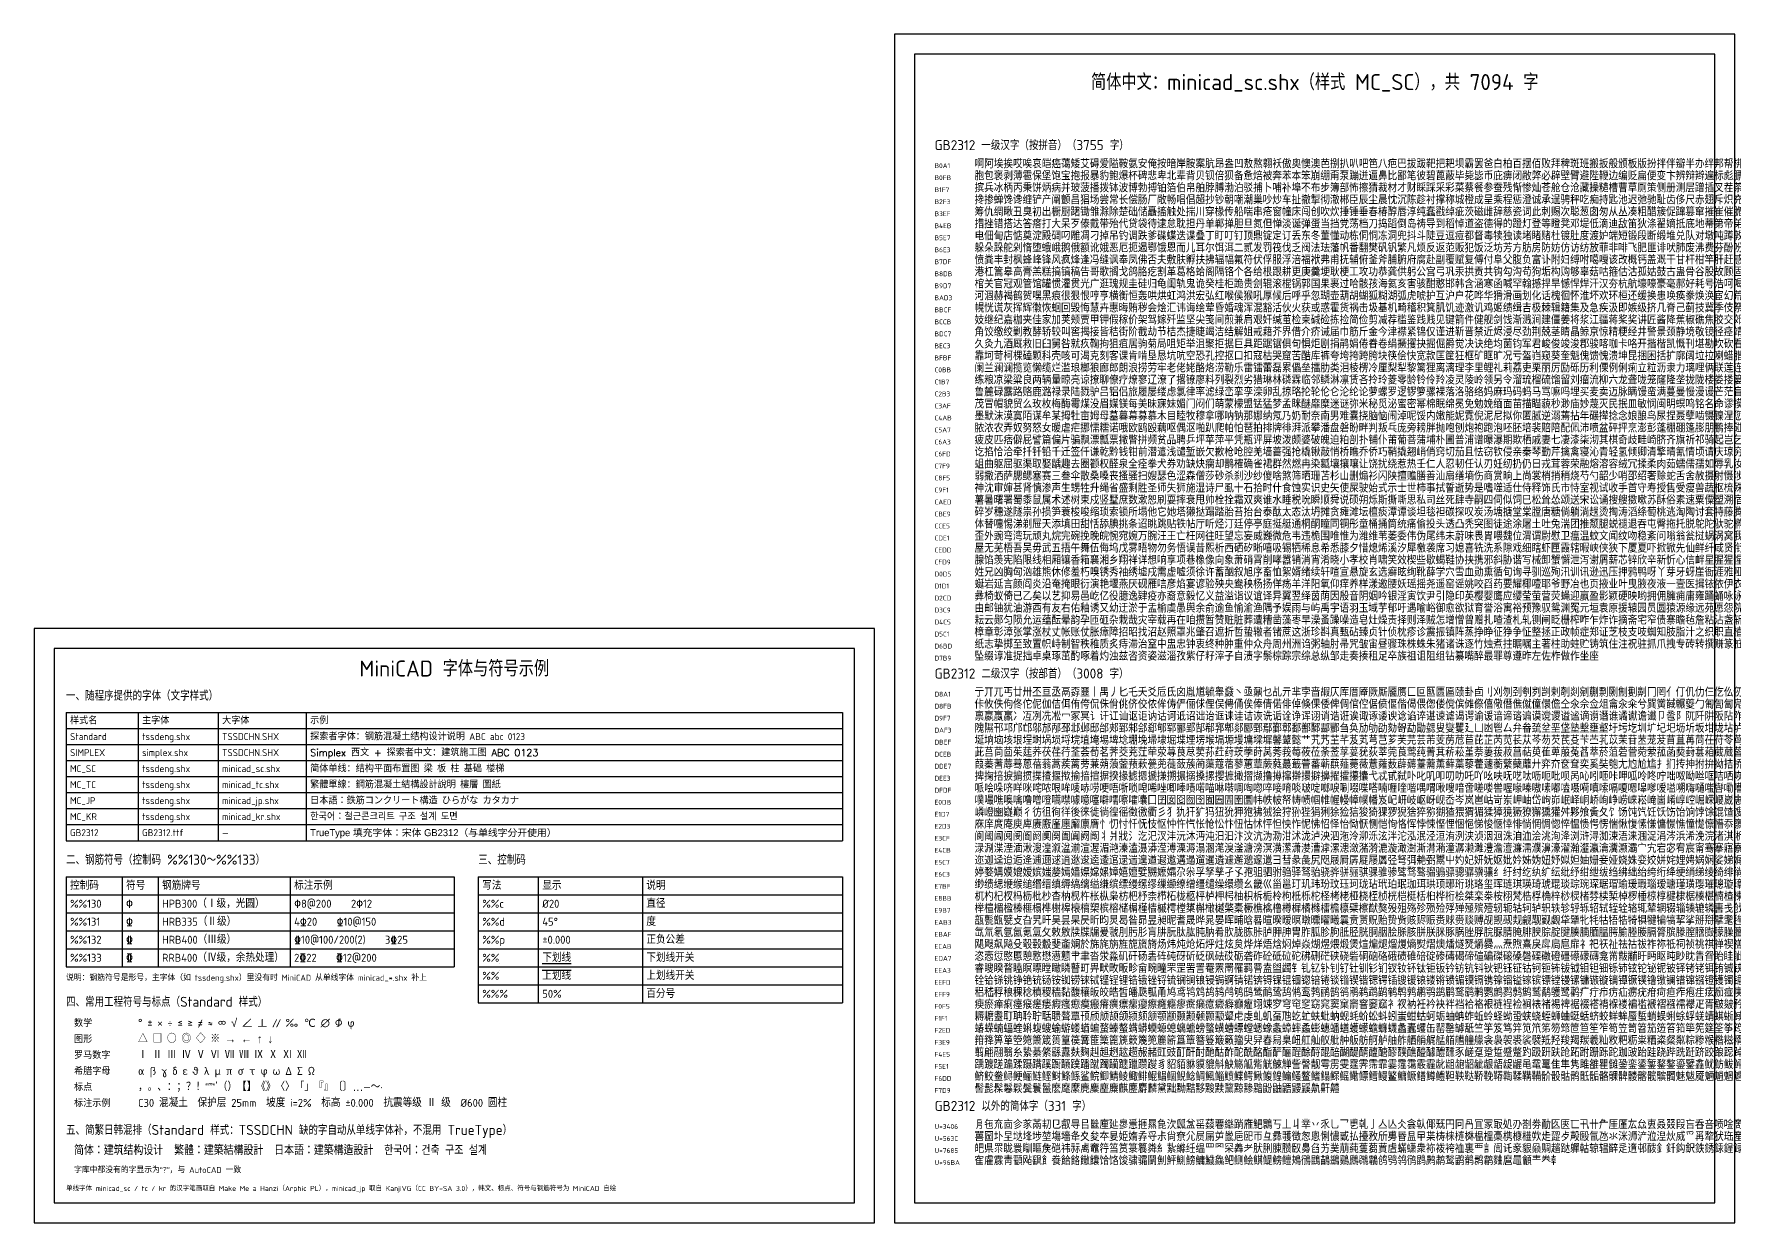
# Model space of a CAD drawing. Extents: x 0 to 2140, y 0 to 594.
# Drawn here: x 0 to 850, y 0 to 594 of the extents above; entities that cross this region are included whole.
import ezdxf
from ezdxf.enums import TextEntityAlignment as Align

# ---------------------------------------------------------------- set-up
doc = ezdxf.new("R2010")
doc.units = 0
for name, color, linetype, true_color in [('FRAME', 7, 'Continuous', 0xffffff), ('GRID', 9, 'Continuous', 0x808080), ('NOTE', 7, 'Continuous', 0xc0c0c0), ('SYMBOL', 3, 'Continuous', 0x00ff00), ('TEXT', 7, 'Continuous', 0xffffff), ('TITLE', 2, 'Continuous', 0xffff00)]:
    doc.layers.add(name, color=color, linetype=linetype, true_color=true_color)
doc.styles.add('GB2312', font='GB2312.ttf')
doc.styles.add('MC_JP', font='tssdeng.shx', dxfattribs={"bigfont": 'minicad_jp.shx'})
doc.styles.add('MC_KR', font='tssdeng.shx', dxfattribs={"bigfont": 'minicad_kr.shx'})
doc.styles.add('MC_SC', font='tssdeng.shx', dxfattribs={"bigfont": 'minicad_sc.shx'})
doc.styles.add('MC_TC', font='tssdeng.shx', dxfattribs={"bigfont": 'minicad_tc.shx'})
doc.styles.add('Simplex', font='simplex.shx', dxfattribs={"bigfont": 'TSSDCHN.SHX'})
doc.styles.get("Standard").update_dxf_attribs({"font": 'tssdeng.shx', "bigfont": 'TSSDCHN.SHX'})

msp = doc.modelspace()

# ---------------------------------------------------------------- linework, layer by layer
at = {"layer": 'FRAME'}
for p, q in [((850, 594), (430, 594)), ((430, 594), (430, 0)), ((850, 0), (850, 594)), ((840, 584), (440, 584)), ((440, 584), (440, 10)), ((840, 10), (840, 584)), ((420, 297), (0, 297)), ((0, 297), (0, 0)), ((420, 0), (420, 297)), ((410, 287), (10, 287)), ((10, 287), (10, 10)), ((410, 10), (410, 287)), ((10, 10), (410, 10)), ((440, 10), (840, 10)), ((0, 0), (420, 0)), ((430, 0), (850, 0))]:
    msp.add_line(p, q, dxfattribs=at)
at = {"layer": 'GRID'}
for p, q in [((16, 255), (404, 255)), ((16, 255), (16, 191)), ((16, 255), (16, 191)), ((52, 255), (52, 191)), ((92, 255), (92, 191)), ((136, 255), (136, 191)), ((404, 255), (404, 191)), ((16, 247), (404, 247)), ((16, 239), (404, 239)), ((16, 231), (404, 231)), ((16, 223), (404, 223)), ((16, 215), (404, 215)), ((16, 207), (404, 207)), ((16, 199), (404, 199)), ((16, 191), (404, 191)), ((16, 173), (210, 173)), ((16, 173), (16, 128)), ((16, 173), (16, 128)), ((44, 173), (44, 128)), ((62, 173), (62, 128)), ((128, 173), (128, 128)), ((210, 173), (210, 128)), ((222, 173), (404, 173)), ((222, 173), (222, 110)), ((222, 173), (222, 110)), ((252, 173), (252, 110)), ((304, 173), (304, 110)), ((404, 173), (404, 110)), ((16, 164), (210, 164)), ((222, 164), (404, 164)), ((16, 155), (210, 155)), ((222, 155), (404, 155)), ((16, 146), (210, 146)), ((222, 146), (404, 146)), ((16, 137), (210, 137)), ((222, 137), (404, 137)), ((16, 128), (210, 128)), ((222, 128), (404, 128)), ((222, 119), (404, 119)), ((222, 110), (404, 110))]:
    msp.add_line(p, q, dxfattribs=at)

# ---------------------------------------------------------------- texts
at = {"layer": 'NOTE'}
for s, height, p in [('B0A1', 2.4, (450, 527)), ('B0FB', 2.4, (450, 521)), ('B1F7', 2.4, (450, 515)), ('B2F3', 2.4, (450, 509)), ('B3EF', 2.4, (450, 503)), ('B4EB', 2.4, (450, 497)), ('B5E7', 2.4, (450, 491)), ('B6E3', 2.4, (450, 485)), ('B7DF', 2.4, (450, 479)), ('B8DB', 2.4, (450, 473)), ('B9D7', 2.4, (450, 467)), ('BAD3', 2.4, (450, 461)), ('BBCF', 2.4, (450, 455)), ('BCCB', 2.4, (450, 449)), ('BDC7', 2.4, (450, 443)), ('BEC3', 2.4, (450, 437)), ('BFBF', 2.4, (450, 431)), ('C0BB', 2.4, (450, 425)), ('C1B7', 2.4, (450, 419)), ('C2B3', 2.4, (450, 413)), ('C3AF', 2.4, (450, 407)), ('C4AB', 2.4, (450, 401)), ('C5A7', 2.4, (450, 395)), ('C6A3', 2.4, (450, 389)), ('C6FD', 2.4, (450, 383)), ('C7F9', 2.4, (450, 377)), ('C8F5', 2.4, (450, 371)), ('C9F1', 2.4, (450, 365)), ('CAED', 2.4, (450, 359)), ('CBE9', 2.4, (450, 353)), ('CCE5', 2.4, (450, 347)), ('CDE1', 2.4, (450, 341)), ('CEDD', 2.4, (450, 335)), ('CFD9', 2.4, (450, 329)), ('D0D5', 2.4, (450, 323)), ('D1D1', 2.4, (450, 317)), ('D2CD', 2.4, (450, 311)), ('D3C9', 2.4, (450, 305)), ('D4C5', 2.4, (450, 299)), ('D5C1', 2.4, (450, 293)), ('D6BD', 2.4, (450, 287)), ('D7B9', 2.4, (450, 281)), ('D8A1', 2.4, (450, 263)), ('D8FB', 2.4, (450, 257)), ('D9F7', 2.4, (450, 251)), ('DAF3', 2.4, (450, 245)), ('DBEF', 2.4, (450, 239)), ('DCEB', 2.4, (450, 233)), ('DDE7', 2.4, (450, 227)), ('DEE3', 2.4, (450, 221)), ('DFDF', 2.4, (450, 215)), ('E0DB', 2.4, (450, 209)), ('E1D7', 2.4, (450, 203)), ('E2D3', 2.4, (450, 197)), ('E3CF', 2.4, (450, 191)), ('E4CB', 2.4, (450, 185)), ('E5C7', 2.4, (450, 179)), ('E6C3', 2.4, (450, 173)), ('E7BF', 2.4, (450, 167)), ('E8BB', 2.4, (450, 161)), ('E9B7', 2.4, (450, 155)), ('EAB3', 2.4, (450, 149)), ('EBAF', 2.4, (450, 143)), ('ECAB', 2.4, (450, 137)), ('EDA7', 2.4, (450, 131)), ('说明：钢筋符号是形号，主字体（如 tssdeng.shx）里没有时 MiniCAD 从单线字体 minicad_*.shx 补上', 3, (16, 121)), ('EEA3', 2.4, (450, 125)), ('EEFD', 2.4, (450, 119)), ('EFF9', 2.4, (450, 113)), ('F0F5', 2.4, (450, 107)), ('F1F1', 2.4, (450, 101)), ('F2ED', 2.4, (450, 95)), ('F3E9', 2.4, (450, 89)), ('F4E5', 2.4, (450, 83)), ('F5E1', 2.4, (450, 77)), ('F6DD', 2.4, (450, 71)), ('F7D9', 2.4, (450, 65)), ('U+3406', 2.4, (450, 47)), ('U+563C', 2.4, (450, 41)), ('U+7685', 2.4, (450, 35)), ('字库中都没有的字显示为“?”，与 AutoCAD 一致', 3, (20, 25)), ('U+96BA', 2.4, (450, 29)), ('单线字体 minicad_sc / tc / kr 的汉字笔画取自 Make Me a Hanzi（Arphic PL），minicad_jp 取自 KanjiVG（CC BY-SA 3.0），韩文、标点、符号与钢筋符号为 MiniCAD 自绘', 2.5, (16, 16))]:
    msp.add_text(s, height=height, dxfattribs=at).set_placement(p)
at = {"layer": 'SYMBOL'}
for s, p in [('° ± × ÷ ≤ ≥ ≠ ≈ ∞ √ ∠ ⊥ ∥ ‰ ℃ ∅ Φ φ', (52, 98)), ('△ □ ○ ◎ ◇ ※ → ← ↑ ↓', (52, 90)), ('Ⅰ Ⅱ Ⅲ Ⅳ Ⅴ Ⅵ Ⅶ Ⅷ Ⅸ Ⅹ Ⅺ Ⅻ', (52, 82)), ('α β γ δ ε θ λ μ π σ τ φ ω Δ Σ Ω', (52, 74)), ('，。、：；？！“”‘’（）【】《》〈〉「」『』〔〕…—～·', (52, 66)), ('C30 混凝土  保护层 25mm  坡度 i=2%%%  标高 %%p0.000  抗震等级 Ⅱ 级  %%c600 圆柱', (52, 58))]:
    msp.add_text(s, height=4, dxfattribs=at).set_placement(p)
at = {"layer": 'TEXT'}
for s, height, style, p in [('啊阿埃挨哎唉哀皑癌蔼矮艾碍爱隘鞍氨安俺按暗岸胺案肮昂盎凹敖熬翱袄傲奥懊澳芭捌扒叭吧笆八疤巴拔跋靶把耙坝霸罢爸白柏百摆佰败拜稗斑班搬扳般颁板版扮拌伴瓣半办绊邦帮梆榜膀绑棒磅蚌镑傍谤苞', 4, 'MC_SC', (470, 527)), ('摈兵冰柄丙秉饼炳病并玻菠播拨钵波博勃搏铂箔伯帛舶脖膊渤泊驳捕卜哺补埠不布步簿部怖擦猜裁材才财睬踩采彩菜蔡餐参蚕残惭惨灿苍舱仓沧藏操糙槽曹草厕策侧册测层蹭插叉茬茶查碴搽察岔差诧拆柴豺', 4, 'MC_SC', (470, 515)), ('胞包褒剥薄雹保堡饱宝抱报暴豹鲍爆杯碑悲卑北辈背贝钡倍狈备惫焙被奔苯本笨崩绷甭泵蹦迸逼鼻比鄙笔彼碧蓖蔽毕毙毖币庇痹闭敝弊必辟壁臂避陛鞭边编贬扁便变卞辨辩辫遍标彪膘表鳖憋别瘪彬斌濒滨宾', 4, 'MC_SC', (470, 521)), ('搀掺蝉馋谗缠铲产阐颤昌猖场尝常长偿肠厂敞畅唱倡超抄钞朝嘲潮巢吵炒车扯撤掣彻澈郴臣辰尘晨忱沉陈趁衬撑称城橙成呈乘程惩澄诚承逞骋秤吃痴持匙池迟弛驰耻齿侈尺赤翅斥炽充冲虫崇宠抽酬畴踌稠愁', 4, 'MC_SC', (470, 509)), ('筹仇绸瞅丑臭初出橱厨躇锄雏滁除楚础储矗搐触处揣川穿椽传船喘串疮窗幢床闯创吹炊捶锤垂春椿醇唇淳纯蠢戳绰疵茨磁雌辞慈瓷词此刺赐次聪葱囱匆从丛凑粗醋簇促蹿篡窜摧崔催脆瘁粹淬翠村存寸磋撮搓', 4, 'MC_SC', (470, 503)), ('措挫错搭达答瘩打大呆歹傣戴带殆代贷袋待逮怠耽担丹单郸掸胆旦氮但惮淡诞弹蛋当挡党荡档刀捣蹈倒岛祷导到稻悼道盗德得的蹬灯登等瞪凳邓堤低滴迪敌笛狄涤翟嫡抵底地蒂第帝弟递缔颠掂滇碘点典靛垫', 4, 'MC_SC', (470, 497)), ('电佃甸店惦奠淀殿碉叼雕凋刁掉吊钓调跌爹碟蝶迭谍叠丁盯叮钉顶鼎锭定订丢东冬董懂动栋侗恫冻洞兜抖斗陡豆逗痘都督毒犊独读堵睹赌杜镀肚度渡妒端短锻段断缎堆兑队对墩吨蹲敦顿囤钝盾遁掇哆多夺垛', 4, 'MC_SC', (470, 491)), ('躲朵跺舵剁惰堕蛾峨鹅俄额讹娥恶厄扼遏鄂饿恩而儿耳尔饵洱二贰发罚筏伐乏阀法珐藩帆番翻樊矾钒繁凡烦反返范贩犯饭泛坊芳方肪房防妨仿访纺放菲非啡飞肥匪诽吠肺废沸费芬酚吩氛分纷坟焚汾粉奋份忿', 4, 'MC_SC', (470, 485)), ('愤粪丰封枫蜂峰锋风疯烽逢冯缝讽奉凤佛否夫敷肤孵扶拂辐幅氟符伏俘服浮涪福袱弗甫抚辅俯釜斧脯腑府腐赴副覆赋复傅付阜父腹负富讣附妇缚咐噶嘎该改概钙盖溉干甘杆柑竿肝赶感秆敢赣冈刚钢缸肛纲岗', 4, 'MC_SC', (470, 479)), ('港杠篙皋高膏羔糕搞镐稿告哥歌搁戈鸽胳疙割革葛格蛤阁隔铬个各给根跟耕更庚羹埂耿梗工攻功恭龚供躬公宫弓巩汞拱贡共钩勾沟苟狗垢构购够辜菇咕箍估沽孤姑鼓古蛊骨谷股故顾固雇刮瓜剐寡挂褂乖拐怪', 4, 'MC_SC', (470, 473)), ('棺关官冠观管馆罐惯灌贯光广逛瑰规圭硅归龟闺轨鬼诡癸桂柜跪贵刽辊滚棍锅郭国果裹过哈骸孩海氦亥害骇酣憨邯韩含涵寒函喊罕翰撼捍旱憾悍焊汗汉夯杭航壕嚎豪毫郝好耗号浩呵喝荷菏核禾和何合盒貉阂', 4, 'MC_SC', (470, 467)), ('河涸赫褐鹤贺嘿黑痕很狠恨哼亨横衡恒轰哄烘虹鸿洪宏弘红喉侯猴吼厚候后呼乎忽瑚壶葫胡蝴狐糊湖弧虎唬护互沪户花哗华猾滑画划化话槐徊怀淮坏欢环桓还缓换患唤痪豢焕涣宦幻荒慌黄磺蝗簧皇凰惶煌晃', 4, 'MC_SC', (470, 461)), ('幌恍谎灰挥辉徽恢蛔回毁悔慧卉惠晦贿秽会烩汇讳诲绘荤昏婚魂浑混豁活伙火获或惑霍货祸击圾基机畸稽积箕肌饥迹激讥鸡姬绩缉吉极棘辑籍集及急疾汲即嫉级挤几脊己蓟技冀季伎祭剂悸济寄寂计记既忌际', 4, 'MC_SC', (470, 455)), ('妓继纪嘉枷夹佳家加荚颊贾甲钾假稼价架驾嫁歼监坚尖笺间煎兼肩艰奸缄茧检柬碱硷拣捡简俭剪减荐槛鉴践贱见键箭件健舰剑饯渐溅涧建僵姜将浆江疆蒋桨奖讲匠酱降蕉椒礁焦胶交郊浇骄娇嚼搅铰矫侥脚狡', 4, 'MC_SC', (470, 449)), ('角饺缴绞剿教酵轿较叫窖揭接皆秸街阶截劫节桔杰捷睫竭洁结解姐戒藉芥界借介疥诫届巾筋斤金今津襟紧锦仅谨进靳晋禁近烬浸尽劲荆兢茎睛晶鲸京惊精粳经井警景颈静境敬镜径痉靖竟竞净炯窘揪究纠玖韭', 4, 'MC_SC', (470, 443)), ('久灸九酒厩救旧臼舅咎就疚鞠拘狙疽居驹菊局咀矩举沮聚拒据巨具距踞锯俱句惧炬剧捐鹃娟倦眷卷绢撅攫抉掘倔爵觉决诀绝均菌钧军君峻俊竣浚郡骏喀咖卡咯开揩楷凯慨刊堪勘坎砍看康慷糠扛抗亢炕考拷烤', 4, 'MC_SC', (470, 437)), ('靠坷苛柯棵磕颗科壳咳可渴克刻客课肯啃垦恳坑吭空恐孔控抠口扣寇枯哭窟苦酷库裤夸垮挎跨胯块筷侩快宽款匡筐狂框矿眶旷况亏盔岿窥葵奎魁傀馈愧溃坤昆捆困括扩廓阔垃拉喇蜡腊辣啦莱来赖蓝婪栏拦篮', 4, 'MC_SC', (470, 431)), ('阑兰澜谰揽览懒缆烂滥琅榔狼廊郎朗浪捞劳牢老佬姥酪烙涝勒乐雷镭蕾磊累儡垒擂肋类泪棱楞冷厘梨犁黎篱狸离漓理李里鲤礼莉荔吏栗丽厉励砾历利傈例俐痢立粒沥隶力璃哩俩联莲连镰廉怜涟帘敛脸链恋炼', 4, 'MC_SC', (470, 425)), ('鲁麓碌露路赂鹿潞禄录陆戮驴吕铝侣旅履屡缕虑氯律率滤绿峦挛孪滦卵乱掠略抡轮伦仑沦纶论萝螺罗逻锣箩骡裸落洛骆络妈麻玛码蚂马骂嘛吗埋买麦卖迈脉瞒馒蛮满蔓曼慢漫谩芒茫盲氓忙莽猫茅锚毛矛铆卯', 4, 'MC_SC', (470, 413)), ('练粮凉梁粱良两辆量晾亮谅撩聊僚疗燎寥辽潦了撂镣廖料列裂烈劣猎琳林磷霖临邻鳞淋凛赁吝拎玲菱零龄铃伶羚凌灵陵岭领另令溜琉榴硫馏留刘瘤流柳六龙聋咙笼窿隆垄拢陇楼娄搂篓漏陋芦卢颅庐炉掳卤虏', 4, 'MC_SC', (470, 419)), ('茂冒帽貌贸么玫枚梅酶霉煤没眉媒镁每美昧寐妹媚门闷们萌蒙檬盟锰猛梦孟眯醚靡糜迷谜弥米秘觅泌蜜密幂棉眠绵冕免勉娩缅面苗描瞄藐秒渺庙妙蔑灭民抿皿敏悯闽明螟鸣铭名命谬摸摹蘑模膜磨摩魔抹末莫', 4, 'MC_SC', (470, 407)), ('墨默沫漠寞陌谋牟某拇牡亩姆母墓暮幕募慕木目睦牧穆拿哪呐钠那娜纳氖乃奶耐奈南男难囊挠脑恼闹淖呢馁内嫩能妮霓倪泥尼拟你匿腻逆溺蔫拈年碾撵捻念娘酿鸟尿捏聂孽啮镊镍涅您柠狞凝宁拧泞牛扭钮纽', 4, 'MC_SC', (470, 401)), ('脓浓农弄奴努怒女暖虐疟挪懦糯诺哦欧鸥殴藕呕偶沤啪趴爬帕怕琶拍排牌徘湃派攀潘盘磐盼畔判叛乓庞旁耪胖抛咆刨炮袍跑泡呸胚培裴赔陪配佩沛喷盆砰抨烹澎彭蓬棚硼篷膨朋鹏捧碰坯砒霹批披劈琵毗啤脾', 4, 'MC_SC', (470, 395)), ('疲皮匹痞僻屁譬篇偏片骗飘漂瓢票撇瞥拼频贫品聘乒坪苹萍平凭瓶评屏坡泼颇婆破魄迫粕剖扑铺仆莆葡菩蒲埔朴圃普浦谱曝瀑期欺栖戚妻七凄漆柒沏其棋奇歧畦崎脐齐旗祈祁骑起岂乞企启契砌器气迄弃汽泣', 4, 'MC_SC', (470, 389)), ('讫掐恰洽牵扦钎铅千迁签仟谦乾黔钱钳前潜遣浅谴堑嵌欠歉枪呛腔羌墙蔷强抢橇锹敲悄桥瞧乔侨巧鞘撬翘峭俏窍切茄且怯窃钦侵亲秦琴勤芹擒禽寝沁青轻氢倾卿清擎晴氰情顷请庆琼穷秋丘邱球求囚酋泅趋区', 4, 'MC_SC', (470, 383)), ('蛆曲躯屈驱渠取娶龋趣去圈颧权醛泉全痊拳犬券劝缺炔瘸却鹊榷确雀裙群然燃冉染瓤壤攘嚷让饶扰绕惹热壬仁人忍韧任认刃妊纫扔仍日戎茸蓉荣融熔溶容绒冗揉柔肉茹蠕儒孺如辱乳汝入褥软阮蕊瑞锐闰润若', 4, 'MC_SC', (470, 377)), ('弱撒洒萨腮鳃塞赛三叁伞散桑嗓丧搔骚扫嫂瑟色涩森僧莎砂杀刹沙纱傻啥煞筛晒珊苫杉山删煽衫闪陕擅赡膳善汕扇缮墒伤商赏晌上尚裳梢捎稍烧芍勺韶少哨邵绍奢赊蛇舌舍赦摄射慑涉社设砷申呻伸身深娠绅', 4, 'MC_SC', (470, 371)), ('神沈审婶甚肾慎渗声生甥牲升绳省盛剩胜圣师失狮施湿诗尸虱十石拾时什食蚀实识史矢使屎驶始式示士世柿事拭誓逝势是嗜噬适仕侍释饰氏市恃室视试收手首守寿授售受瘦兽蔬枢梳殊抒输叔舒淑疏书赎孰熟', 4, 'MC_SC', (470, 365)), ('碎岁穗遂隧祟孙损笋蓑梭唆缩琐索锁所塌他它她塔獭挞蹋踏胎苔抬台泰酞太态汰坍摊贪瘫滩坛檀痰潭谭谈坦毯袒碳探叹炭汤塘搪堂棠膛唐糖倘躺淌趟烫掏涛滔绦萄桃逃淘陶讨套特藤腾疼誊梯剔踢锑提题蹄啼', 4, 'MC_SC', (470, 353)), ('薯暑曙署蜀黍鼠属术述树束戍竖墅庶数漱恕刷耍摔衰甩帅栓拴霜双爽谁水睡税吮瞬顺舜说硕朔烁斯撕嘶思私司丝死肆寺嗣四伺似饲巳松耸怂颂送宋讼诵搜艘擞嗽苏酥俗素速粟僳塑溯宿诉肃酸蒜算虽隋随绥髓', 4, 'MC_SC', (470, 359)), ('体替嚏惕涕剃屉天添填田甜恬舔腆挑条迢眺跳贴铁帖厅听烃汀廷停亭庭挺艇通桐酮瞳同铜彤童桶捅筒统痛偷投头透凸秃突图徒途涂屠土吐兔湍团推颓腿蜕褪退吞屯臀拖托脱鸵陀驮驼椭妥拓唾挖哇蛙洼娃瓦袜', 4, 'MC_SC', (470, 347)), ('歪外豌弯湾玩顽丸烷完碗挽晚皖惋宛婉万腕汪王亡枉网往旺望忘妄威巍微危韦违桅围唯惟为潍维苇萎委伟伪尾纬未蔚味畏胃喂魏位渭谓尉慰卫瘟温蚊文闻纹吻稳紊问嗡翁瓮挝蜗涡窝我斡卧握沃巫呜钨乌污诬', 4, 'MC_SC', (470, 341)), ('腺馅羡宪陷限线相厢镶香箱襄湘乡翔祥详想响享项巷橡像向象萧硝霄削哮嚣销消宵淆晓小孝校肖啸笑效楔些歇蝎鞋协挟携邪斜胁谐写械卸蟹懈泄泻谢屑薪芯锌欣辛新忻心信衅星腥猩惺兴刑型形邢行醒幸杏性', 4, 'MC_SC', (470, 329)), ('屋无芜梧吾吴毋武五捂午舞伍侮坞戊雾晤物勿务悟误昔熙析西硒矽晰嘻吸锡牺稀息希悉膝夕惜熄烯溪汐犀檄袭席习媳喜铣洗系隙戏细瞎虾匣霞辖暇峡侠狭下厦夏吓掀锨先仙鲜纤咸贤衔舷闲涎弦嫌显险现献县', 4, 'MC_SC', (470, 335)), ('姓兄凶胸匈汹雄熊休修羞朽嗅锈秀袖绣墟戌需虚嘘须徐许蓄酗叙旭序畜恤絮婿绪续轩喧宣悬旋玄选癣眩绚靴薛学穴雪血勋熏循旬询寻驯巡殉汛训讯逊迅压押鸦鸭呀丫芽牙蚜崖衙涯雅哑亚讶焉咽阉烟淹盐严研', 4, 'MC_SC', (470, 323)), ('蜒岩延言颜阎炎沿奄掩眼衍演艳堰燕厌砚雁唁彦焰宴谚验殃央鸯秧杨扬佯疡羊洋阳氧仰痒养样漾邀腰妖瑶摇尧遥窑谣姚咬舀药要耀椰噎耶爷野冶也页掖业叶曳腋夜液一壹医揖铱依伊衣颐夷遗移仪胰疑沂宜姨', 4, 'MC_SC', (470, 317)), ('彝椅蚁倚已乙矣以艺抑易邑屹亿役臆逸肄疫亦裔意毅忆义益溢诣议谊译异翼翌绎茵荫因殷音阴姻吟银淫寅饮尹引隐印英樱婴鹰应缨莹萤营荧蝇迎赢盈影颖硬映哟拥佣臃痈庸雍踊蛹咏泳涌永恿勇用幽优悠忧尤', 4, 'MC_SC', (470, 311)), ('由邮铀犹油游酉有友右佑釉诱又幼迂淤于盂榆虞愚舆余俞逾鱼愉渝渔隅予娱雨与屿禹宇语羽玉域芋郁吁遇喻峪御愈欲狱育誉浴寓裕预豫驭鸳渊冤元垣袁原援辕园员圆猿源缘远苑愿怨院曰约越跃钥岳粤月悦阅', 4, 'MC_SC', (470, 305)), ('耘云郧匀陨允运蕴酝晕韵孕匝砸杂栽哉灾宰载再在咱攒暂赞赃脏葬遭糟凿藻枣早澡蚤躁噪造皂灶燥责择则泽贼怎增憎曾赠扎喳渣札轧铡闸眨栅榨咋乍炸诈摘斋宅窄债寨瞻毡詹粘沾盏斩辗崭展蘸栈占战站湛绽', 4, 'MC_SC', (470, 299)), ('樟章彰漳张掌涨杖丈帐账仗胀瘴障招昭找沼赵照罩兆肇召遮折哲蛰辙者锗蔗这浙珍斟真甄砧臻贞针侦枕疹诊震振镇阵蒸挣睁征狰争怔整拯正政帧症郑证芝枝支吱蜘知肢脂汁之织职直植殖执值侄址指止趾只旨', 4, 'MC_SC', (470, 293)), ('纸志挚掷至致置帜峙制智秩稚质炙痔滞治窒中盅忠钟衷终种肿重仲众舟周州洲诌粥轴肘帚咒皱宙昼骤珠株蛛朱猪诸诛逐竹烛煮拄瞩嘱主著柱助蛀贮铸筑住注祝驻抓爪拽专砖转撰赚篆桩庄装妆撞壮状椎锥追赘', 4, 'MC_SC', (470, 287)), ('坠缀谆准捉拙卓桌琢茁酌啄着灼浊兹咨资姿滋淄孜紫仔籽滓子自渍字鬃棕踪宗综总纵邹走奏揍租足卒族祖诅阻组钻纂嘴醉最罪尊遵昨左佐柞做作坐座', 4, 'MC_SC', (470, 281)), ('亍丌兀丐廿卅丕亘丞鬲孬噩丨禺丿匕乇夭爻卮氐囟胤馗毓睾鼗丶亟鼐乜乩亓芈孛啬嘏仄厍厝厣厥厮靥赝匚叵匦匮匾赜卦卣刂刈刎刭刳刿剀剌剞剡剜蒯剽劂劁劐劓冂罔亻仃仉仂仨仡仫仞伛仳伢佤仵伥伧伉伫佞', 4, 'MC_SC', (470, 263)), ('佧攸佚佝佟佗伲伽佶佴侑侉侃侏佾佻侪佼侬侔俦俨俪俅俚俣俜俑俟俸倩偌俳倬倏倮倭俾倜倌倥倨偾偃偕偈偎偬偻傥傧傩傺僖儆僭僬僦僮儇儋仝氽佘佥俎龠汆籴兮巽黉馘冁夔勹匍訇匐凫夙兕亠兖亳衮袤亵脔裒', 4, 'MC_SC', (470, 257)), ('禀嬴蠃羸冫冱冽冼凇冖冢冥讠讦讧讪讴讵讷诂诃诋诏诎诒诓诔诖诘诙诜诟诠诤诨诩诮诰诳诶诹诼诿谀谂谄谇谌谏谑谒谔谕谖谙谛谘谝谟谠谡谥谧谪谫谮谯谲谳谵谶卩卺阝阢阡阱阪阽阼陂陉陔陟陧陬陲陴隈隍', 4, 'MC_SC', (470, 251)), ('隗隰邗邛邝邙邬邡邴邳邶邺邸邰郏郅邾郐郄郇郓郦郢郜郗郛郫郯郾鄄鄢鄞鄣鄱鄯鄹酃酆刍奂劢劬劭劾哿勐勖勰叟燮矍廴凵凼鬯厶弁畚巯坌垩垡塾墼壅壑圩圬圪圳圹圮圯坜圻坂坩垅坫垆坼坻坨坭坶坳垭垤垌垲', 4, 'MC_SC', (470, 245)), ('埏垧垴垓垠埕埘埚埙埒垸埴埯埸埤埝堋堍埽埭堀堞堙塄堠塥塬墁墉墚墀馨鼙懿艹艽艿芏芊芨芄芎芑芗芙芫芸芾芰苈苊苣芘芷芮苋苌苁芩芴芡芪芟苄苎芤苡茉苷苤茏茇苜苴苒苘茌苻苓茑茚茆茔茕苠苕茜荑荛荜', 4, 'MC_SC', (470, 239)), ('Simplex 西文 + 探索者中文：建筑施工图 ABC 0123', 3.5, 'Simplex', (138, 233.25)), ('茈莒茼茴茱莛荞茯荏荇荃荟荀茗荠茭茺茳荦荥荨茛荩荬荪荭荮莰荸莳莴莠莪莓莜莅荼莶莩荽莸荻莘莞莨莺莼菁萁菥菘堇萘萋菝菽菖萜萸萑萆菔菟萏萃菸菹菪菅菀萦菰菡葜葑葚葙葳蒇蒈葺蒉葸萼葆葩葶蒌蒎萱', 4, 'MC_SC', (470, 233)), ('葭蓁蓍蓐蓦蒽蓓蓊蒿蒺蓠蒡蒹蒴蒗蓥蓣蔌甍蔸蓰蔹蔟蔺蕖蔻蓿蓼蕙蕈蕨蕤蕞蕺瞢蕃蕲蕻薤薨薇薏蕹薮薜薅薹薷薰藓藁藜藿蘧蘅蘩蘖蘼廾弈夼奁耷奕奚奘匏尢尥尬尴扌扪抟抻拊拚拗拮挢拶挹捋捃掭揶捱捺掎掴', 4, 'MC_SC', (470, 227)), ('繁體單線：鋼筋混凝土結構設計說明 樓層 圖紙', 3.5, 'MC_TC', (138, 217.25)), ('简体单线：结构平面布置图 梁 板 柱 基础 楼梯', 3.5, 'MC_SC', (138, 225.25)), ('捭掬掊捩掮掼揲揸揠揿揄揞揎摒揆掾摅摁搋搛搠搌搦搡摞撄摭撖摺撷撸撙撺擀擐擗擤擢攉攥攮弋忒甙弑卟叱叽叩叨叻吒吖吆呋呒呓呔呖呃吡呗呙吣吲咂咔呷呱呤咚咛咄呶呦咝哐咭哂咴哒咧咦哓哔呲咣哕咻咿', 4, 'MC_SC', (470, 221)), ('日本語：鉄筋コンクリート構造 ひらがな カタカナ', 3.5, 'MC_JP', (138, 209.25)), ('噗嘬噍噢噙噜噌噔嚆噤噱噫噻噼嚅嚓嚯囔囗囝囡囵囫囹囿圄圊圉圜帏帙帔帑帱帻帼帷幄幔幛幞幡岌屺岍岐岖岈岘岙岑岚岜岵岢岽岬岫岱岣峁岷峄峒峤峋峥崂崃崧崦崮崤崞崆崛嵘崾崴崽嵬嵛嵯嵝嵫嵋嵊嵩嵴嶂', 4, 'MC_SC', (470, 209)), ('哌哙哚哜咩咪咤哝哏哞唛哧唠哽唔哳唢唣唏唑唧唪啧喏喵啉啭啁啕唿啐唼唷啖啵啶啷唳唰啜喋嗒喃喱喹喈喁喟啾嗖喑啻嗟喽喾喔喙嗪嗷嗉嘟嗑嗫嗬嗔嗦嗝嗄嗯嗥嗲嗳嗌嗍嗨嗵嗤辔嘞嘈嘌嘁嘤嘣嗾嘀嘧嘭噘嘹', 4, 'MC_SC', (470, 215)), ('한국어：철근콘크리트 구조 설계 도면', 3.5, 'MC_KR', (138, 201.25)), ('嶙嶝豳嶷巅彳彷徂徇徉後徕徙徜徨徭徵徼衢彡犭犰犴犷犸狃狁狎狍狒狨狯狩狲狴狷猁狳猃狺狻猗猓猡猊猞猝猕猢猹猥猬猸猱獐獍獗獠獬獯獾舛夥飧夤夂饣饧饨饩饪饫饬饴饷饽馀馄馇馊馍馐馑馓馔馕庀庑庋庖', 4, 'MC_SC', (470, 203)), ('TrueType 填充字体：宋体 GB2312（与单线字分开使用）', 3.5, 'GB2312', (138, 193.25)), ('庥庠庹庵庾庳赓廒廑廛廨廪膺忄忉忖忏怃忮怄忡忤忾怅怆忪忭忸怙怵怦怛怏怍怩怫怊怿怡恸恹恻恺恂恪恽悖悚悭悝悃悒悌悛惬悻悱惝惘惆惚悴愠愦愕愣惴愀愎愫慊慵憬憔憧憷懔懵忝隳闩闫闱闳闵闶闼闾阃阄', 4, 'MC_SC', (470, 197)), ('渌涮渫湮湎湫溲湟溆湓湔渲渥湄滟溱溘滠漭滢溥溧溽溻溷滗溴滏溏滂溟潢潆潇漤漕滹漯漶潋潴漪漉漩澉澍澌潸潲潼潺濑濉澧澹澶濂濡濮濞濠濯瀚瀣瀛瀹瀵灏灞宀宄宕宓宥宸甯骞搴寤寮褰寰蹇謇辶迓迕迥迮迤', 4, 'MC_SC', (470, 185)), ('阆阈阊阋阌阍阏阒阕阖阗阙阚丬爿戕氵汔汜汊沣沅沐沔沌汨汩汴汶沆沩泐泔沭泷泸泱泗沲泠泖泺泫泮沱泓泯泾洹洧洌浃浈洇洄洙洎洫浍洮洵洚浏浒浔洳涑浯涞涠浞涓涔浜浠浼浣渚淇淅淞渎涿淠渑淦淝淙渖涫', 4, 'MC_SC', (470, 191)), ('迩迦迳迨逅逄逋逦逑逍逖逡逵逶逭逯遄遑遒遐遨遘遢遛暹遴遽邂邈邃邋彐彗彖彘尻咫屐屙孱屣屦羼弪弩弭艴弼鬻屮妁妃妍妩妪妣妗姊妫妞妤姒妲妯姗妾娅娆姝娈姣姘姹娌娉娲娴娑娣娓婀婧婊婕娼婢婵胬媪媛', 4, 'MC_SC', (470, 179)), ('婷婺媾嫫媲嫒嫔媸嫠嫣嫱嫖嫦嫘嫜嬉嬗嬖嬲嬷孀尕尜孚孥孳孑孓孢驵驷驸驺驿驽骀骁骅骈骊骐骒骓骖骘骛骜骝骟骠骢骣骥骧纟纡纣纥纨纩纭纰纾绀绁绂绉绋绌绐绔绗绛绠绡绨绫绮绯绱绲缍绶绺绻绾缁缂缃缇', 4, 'MC_SC', (470, 173)), ('缈缋缌缏缑缒缗缙缜缛缟缡缢缣缤缥缦缧缪缫缬缭缯缰缱缲缳缵幺畿巛甾邕玎玑玮玢玟珏珂珑玷玳珀珉珈珥珙顼琊珩珧珞玺珲琏琪瑛琦琥琨琰琮琬琛琚瑁瑜瑗瑕瑙瑷瑭瑾璜璎璀璁璇璋璞璨璩璐璧瓒璺韪韫韬', 4, 'MC_SC', (470, 167)), ('杌杓杞杈杩枥枇杪杳枘枧杵枨枞枭枋杷杼柰栉柘栊柩枰栌柙枵柚枳柝栀柃枸柢栎柁柽栲栳桠桡桎桢桄桤梃栝桕桦桁桧桀栾桊桉栩梵梏桴桷梓桫棂楮棼椟椠棹椤棰椋椁楗棣椐楱椹楠楂楝榄楫榀榘楸椴槌榇榈槎', 4, 'MC_SC', (470, 161)), ('榉楦楣楹榛榧榻榫榭槔榱槁槊槟榕槠榍槿樯槭樗樘橥槲橄樾檠橐橛樵檎橹樽樨橘橼檑檐檩檗檫猷獒殁殂殇殄殒殓殍殚殛殡殪轫轭轱轲轳轵轶轸轷轹轺轼轾辁辂辄辇辋辍辎辏辘辚軎戋戗戛戟戢戡戥戤戬臧瓯瓴', 4, 'MC_SC', (470, 155)), ('瓿甏甑甓攴旮旯旰昊昙杲昃昕昀炅曷昝昴昱昶昵耆晟晔晁晏晖晡晗晷暄暌暧暝暾曛曜曦曩贲贳贶贻贽赀赅赆赈赉赇赍赕赙觇觊觋觌觎觏觐觑牮犟牝牦牯牾牿犄犋犍犏犒挈挲掰搿擘耄毪毳毽毵毹氅氇氆氍氕氘', 4, 'MC_SC', (470, 149)), ('氙氚氡氩氤氪氲攵敕敫牍牒牖爰虢刖肟肜肓肼朊肽肱肫肭肴肷胧胨胩胪胛胂胄胙胍胗朐胝胫胱胴胭脍脎胲胼朕脒豚脶脞脬脘脲腈腌腓腴腙腚腱腠腩腼腽腭腧塍媵膈膂膑滕膣膪臌朦臊膻臁膦欤欷欹歃歆歙飑飒', 4, 'MC_SC', (470, 143)), ('飓飕飙飚殳彀毂觳斐齑斓於旆旄旃旌旎旒旖炀炜炖炝炻烀炷炫炱烨烊焐焓焖焯焱煳煜煨煅煲煊煸煺熘熳熵熨熠燠燔燧燹爝爨灬焘煦熹戾戽扃扈扉礻祀祆祉祛祜祓祚祢祗祠祯祧祺禅禊禚禧禳忑忐怼恝恚恧恁恙', 4, 'MC_SC', (470, 137)), ('睿瞍睽瞀瞌瞑瞟瞠瞰瞵瞽町畀畎畋畈畛畲畹疃罘罡罟詈罨罴罱罹羁罾盍盥蠲钅钆钇钋钊钌钍钏钐钔钗钕钚钛钜钣钤钫钪钭钬钯钰钲钴钶钷钸钹钺钼钽钿铄铈铉铊铋铌铍铎铐铑铒铕铖铗铙铘铛铞铟铠铢铤铥铧', 4, 'MC_SC', (470, 125)), ('恣悫愆愍慝憩憝懋懑戆肀聿沓泶淼矶矸砀砉砗砘砑斫砭砜砝砹砺砻砟砼砥砬砣砩硎硭硖硗砦硐硇硌硪碛碓碚碇碜碡碣碲碹碥磔磙磉磬磲礅磴礓礤礞礴龛黹黻黼盱眄眍盹眇眈眚眢眙眭眦眵眸睐睑睇睃睚睨睢睥', 4, 'MC_SC', (470, 131)), ('铨铪铩铫铮铯铳铴铵铷铹铼铽铿锃锂锆锇锉锊锍锎锏锒锓锔锕锖锘锛锝锞锟锢锪锫锩锬锱锲锴锶锷锸锼锾锿镂锵镄镅镆镉镌镎镏镒镓镔镖镗镘镙镛镞镟镝镡镢镤镥镦镧镨镩镪镫镬镯镱镲镳锺矧矬雉秕秭秣秫', 4, 'MC_SC', (470, 119)), ('稆嵇稃稂稞稔稹稷穑黏馥穰皈皎皓皙皤瓞瓠甬鸠鸢鸨鸩鸪鸫鸬鸲鸱鸶鸸鸷鸹鸺鸾鹁鹂鹄鹆鹇鹈鹉鹋鹌鹎鹑鹕鹗鹚鹛鹜鹞鹣鹦鹧鹨鹩鹪鹫鹬鹱鹭鹳疒疔疖疠疝疬疣疳疴疸痄疱疰痃痂痖痍痣痨痦痤痫痧瘃痱痼痿', 4, 'MC_SC', (470, 113)), ('瘐瘀瘅瘌瘗瘊瘥瘘瘕瘙瘛瘼瘢瘠癀瘭瘰瘿瘵癃瘾瘳癍癞癔癜癖癫癯翊竦穸穹窀窆窈窕窦窠窬窨窭窳衤衩衲衽衿袂袢裆袷袼裉裢裎裣裥裱褚裼裨裾裰褡褙褓褛褊褴褫褶襁襦襻疋胥皲皴矜耒耔耖耜耠耢耥耦耧耩', 4, 'MC_SC', (470, 107)), ('耨耱耋耵聃聆聍聒聩聱覃顸颀颃颉颌颍颏颔颚颛颞颟颡颢颥颦虍虔虬虮虿虺虼虻蚨蚍蚋蚬蚝蚧蚣蚪蚓蚩蚶蛄蚵蛎蚰蚺蚱蚯蛉蛏蚴蛩蛱蛲蛭蛳蛐蜓蛞蛴蛟蛘蛑蜃蜇蛸蜈蜊蜍蜉蜣蜻蜞蜥蜮蜚蜾蝈蜴蜱蜩蜷蜿螂蜢', 4, 'MC_SC', (470, 101)), ('蝽蝾蝻蝠蝰蝌蝮螋蝓蝣蝼蝤蝙蝥螓螯螨蟒蟆螈螅螭螗螃螫蟥螬螵螳蟋蟓螽蟑蟀蟊蟛蟪蟠蟮蠖蠓蟾蠊蠛蠡蠹蠼缶罂罄罅舐竺竽笈笃笄笕笊笫笏筇笸笪笙笮笱笠笥笤笳笾笞筘筚筅筵筌筝筠筮筻筢筲筱箐箦箧箸箬', 4, 'MC_SC', (470, 95)), ('箝箨箅箪箜箢箫箴篑篁篌篝篚篥篦篪簌篾篼簏簖簋簟簪簦簸籁籀臾舁舂舄臬衄舡舢舣舭舯舨舫舸舻舳舴舾艄艉艋艏艚艟艨衾袅袈裘裟襞羝羟羧羯羰羲籼敉粑粝粜粞粢粲粼粽糁糇糌糍糈糅糗糨艮暨羿翎翕翥翡', 4, 'MC_SC', (470, 89)), ('翦翩翮翳糸絷綦綮繇纛麸麴赳趄趔趑趱赧赭豇豉酊酐酎酏酤酢酡酰酩酯酽酾酲酴酹醌醅醐醍醑醢醣醪醭醮醯醵醴醺豕鹾趸跫踅蹙蹩趵趿趼趺跄跖跗跚跞跎跏跛跆跬跷跸跣跹跻跤踉跽踔踝踟踬踮踣踯踺蹀踹踵', 4, 'MC_SC', (470, 83)), ('踽踱蹉蹁蹂蹑蹒蹊蹰蹶蹼蹯蹴躅躏躔躐躜躞豸貂貊貅貘貔斛觖觞觚觜觥觫觯訾謦靓雩雳雯霆霁霈霏霎霪霭霰霾龀龃龅龆龇龈龉龊龌黾鼋鼍隹隼隽雎雒瞿雠銎銮鋈錾鍪鏊鎏鐾鑫鱿鲂鲅鲆鲇鲈稣鲋鲎鲐鲑鲒鲔鲕', 4, 'MC_SC', (470, 77)), ('鲚鲛鲞鲟鲠鲡鲢鲣鲥鲦鲧鲨鲩鲫鲭鲮鲰鲱鲲鲳鲴鲵鲶鲷鲺鲻鲼鲽鳄鳅鳆鳇鳊鳋鳌鳍鳎鳏鳐鳓鳔鳕鳗鳘鳙鳜鳝鳟鳢靼鞅鞑鞒鞔鞯鞫鞣鞲鞴骱骰骷鹘骶骺骼髁髀髅髂髋髌髑魅魃魇魉魈魍魑飨餍餮饕饔髟髡髦髯髫', 4, 'MC_SC', (470, 71)), ('髻髭髹鬈鬏鬓鬟鬣麽麾縻麂麇麈麋麒鏖麝麟黛黜黝黠黟黢黩黧黥黪黯鼢鼬鼯鼹鼷鼽鼾齄', 4, 'MC_SC', (470, 65)), ('㐆㐌㐬㐭㐱㒸㒼㓞㔾㕡㝵㠯㡭㢆㢟㣎㥯㧜㬎㲋㳄㼌㿽䍃䕭䙴䜌䠀䧹䰾䴉丂丄丩丵丷乑乚乛乶乹亅亼亾仌侌倝倻兓円冋冎冝冡冣処刅剳劵勈匛匧匸卂卄厃厓厪厷厽叀叒叕叚吂呑咅唝唫啇啓啚啫啰啴喆喼嘅嘚嘢', 4, 'MC_SC', (470, 47)), ('嘼圙圤圼垯埄埗堃塲墻夅夊夋夲妟姫媠孨寽尗尙尞尣屃屚屰巤巵巸帀彑彞彟徴怱悤悧憹戜払擡敄斦旉昬昷曱枼梼梾梿棥榅榲槀槜槺檵欮歨歰歺殸殹氜氹氺洣浉浐涖湼炏烕爫爯犂犾珤産甤甴畐畑畧畺疭癧癶皃', 4, 'MC_SC', (470, 41)), ('皅県眔眬睘瞓瞘矦硙祎祘禼竈筕筜筼箓籑粦糹紥縧纴缊罒罓罙羴耂肰脷腖臜臤臱臽艻菐萠蒓蒦蒭蕒虘蟎蟏衆袮袯袴裇裏覀訁訚讬豙貇赑赒趦跶軃軲辌辒辥辵遀邨酦釒釺鈎鈬鉄銹銾鋥録鍁鑔铓镈镕镚镴镸閦阇', 4, 'MC_SC', (470, 35)), ('隺雐霡靑顬飐飖飠飬餄餎饊饢饸饹馂骕骦鬭魝鮃鰂鰟鱅鱥鱻鲃鲗鲙鲯鳀鳑鳣鴂鴴鵾鶓鷀鷄鷉鸊鸘鸧鸮鸰鸻鹍鹒鹔鹙鹠鹡鹮鹴麯麿鼂龥龶龹龺', 4, 'MC_SC', (470, 29))]:
    msp.add_text(s, height=height, dxfattribs=dict(at, style=style)).set_placement(p)
for s, height, p in [('Standard', 3.5, (18, 241.25)), ('tssdeng.shx', 3.5, (54, 241.25)), ('TSSDCHN.SHX', 3.5, (94, 241.25)), ('探索者字体：钢筋混凝土结构设计说明 ABC abc 0123', 3.5, (138, 241.25)), ('SIMPLEX', 3.5, (18, 233.25)), ('simplex.shx', 3.5, (54, 233.25)), ('TSSDCHN.SHX', 3.5, (94, 233.25)), ('MC_SC', 3.5, (18, 225.25)), ('tssdeng.shx', 3.5, (54, 225.25)), ('minicad_sc.shx', 3.5, (94, 225.25)), ('MC_TC', 3.5, (18, 217.25)), ('MC_JP', 3.5, (18, 209.25)), ('tssdeng.shx', 3.5, (54, 217.25)), ('tssdeng.shx', 3.5, (54, 209.25)), ('minicad_tc.shx', 3.5, (94, 217.25)), ('minicad_jp.shx', 3.5, (94, 209.25)), ('MC_KR', 3.5, (18, 201.25)), ('tssdeng.shx', 3.5, (54, 201.25)), ('minicad_kr.shx', 3.5, (94, 201.25)), ('GB2312', 3.5, (18, 193.25)), ('GB2312.ttf', 3.5, (54, 193.25)), ('—', 3.5, (94, 193.25)), ('%%%%%%130', 4, (18, 157.5)), ('%%130', 4, (46, 157.5)), ('HPB300（Ⅰ级，光圆）', 4, (64, 157.5)), ('%%1308@200    2%%13012', 4, (130, 157.5)), ('%%%%%%c', 4, (224, 157.5)), ('%%c20', 4, (254, 157.5)), ('直径', 4, (306, 157.5)), ('4%%13120    %%13110@150', 4, (130, 148.5)), ('%%%%%%131', 4, (18, 148.5)), ('%%131', 4, (46, 148.5)), ('HRB335（Ⅱ级）', 4, (64, 148.5)), ('%%%%%%d', 4, (224, 148.5)), ('45%%d', 4, (254, 148.5)), ('度', 4, (306, 148.5)), ('%%%%%%132', 4, (18, 139.5)), ('%%132', 4, (46, 139.5)), ('HRB400（Ⅲ级）', 4, (64, 139.5)), ('%%13210@100/200(2)    3%%13225', 4, (130, 139.5)), ('%%%%%%p', 4, (224, 139.5)), ('%%p0.000', 4, (254, 139.5)), ('正负公差', 4, (306, 139.5)), ('%%%%%%133', 4, (18, 130.5)), ('%%133', 4, (46, 130.5)), ('RRB400（Ⅳ级，余热处理）', 4, (64, 130.5)), ('2%%13322    %%13312@200', 4, (130, 130.5)), ('%%%%%%u', 4, (224, 130.5)), ('%%u下划线%%u', 4, (254, 130.5)), ('下划线开关', 4, (306, 130.5)), ('%%%%%%o', 4, (224, 121.5)), ('%%o上划线%%o', 4, (254, 121.5)), ('上划线开关', 4, (306, 121.5)), ('%%%%%%%%%', 4, (224, 112.5)), ('50%%%', 4, (254, 112.5)), ('百分号', 4, (306, 112.5)), ('简体：建筑结构设计  繁體：建築結構設計  日本語：建築構造設計  한국어：건축 구조 설계', 4.5, (20, 34))]:
    msp.add_text(s, height=height, dxfattribs=at).set_placement(p)
at = {"layer": 'TITLE'}
for s, p in [('简体中文：minicad_sc.shx（样式 MC_SC），共 7094 字', (640, 566)), ('MiniCAD 字体与符号示例', (210, 273))]:
    msp.add_text(s, height=8, dxfattribs=at).set_placement(p, align=Align.CENTER)
for s, height, p in [('GB2312 一级汉字（按拼音）（3755 字）', 5, (450, 536)), ('GB2312 二级汉字（按部首）（3008 字）', 5, (450, 272)), ('一、随程序提供的字体（文字样式）', 5, (16, 261)), ('样式名', 3.5, (18, 249.25)), ('主字体', 3.5, (54, 249.25)), ('大字体', 3.5, (94, 249.25)), ('示例', 3.5, (138, 249.25)), ('二、钢筋符号（控制码 %%%%%%130～%%%%%%133）', 5, (16, 179)), ('三、控制码', 5, (222, 179)), ('控制码', 4, (18, 166.5)), ('符号', 4, (46, 166.5)), ('钢筋牌号', 4, (64, 166.5)), ('标注示例', 4, (130, 166.5)), ('写法', 4, (224, 166.5)), ('显示', 4, (254, 166.5)), ('说明', 4, (306, 166.5)), ('四、常用工程符号与标点（Standard 样式）', 5, (16, 108)), ('数学', 3.5, (20, 98)), ('图形', 3.5, (20, 90)), ('罗马数字', 3.5, (20, 82)), ('希腊字母', 3.5, (20, 74)), ('标点', 3.5, (20, 66)), ('标注示例', 3.5, (20, 58)), ('GB2312 以外的简体字（331 字）', 5, (450, 56)), ('五、简繁日韩混排（Standard 样式：TSSDCHN 缺的字自动从单线字体补，不混用 TrueType）', 5, (16, 44))]:
    msp.add_text(s, height=height, dxfattribs=at).set_placement(p)

doc.saveas('drawing.dxf')
